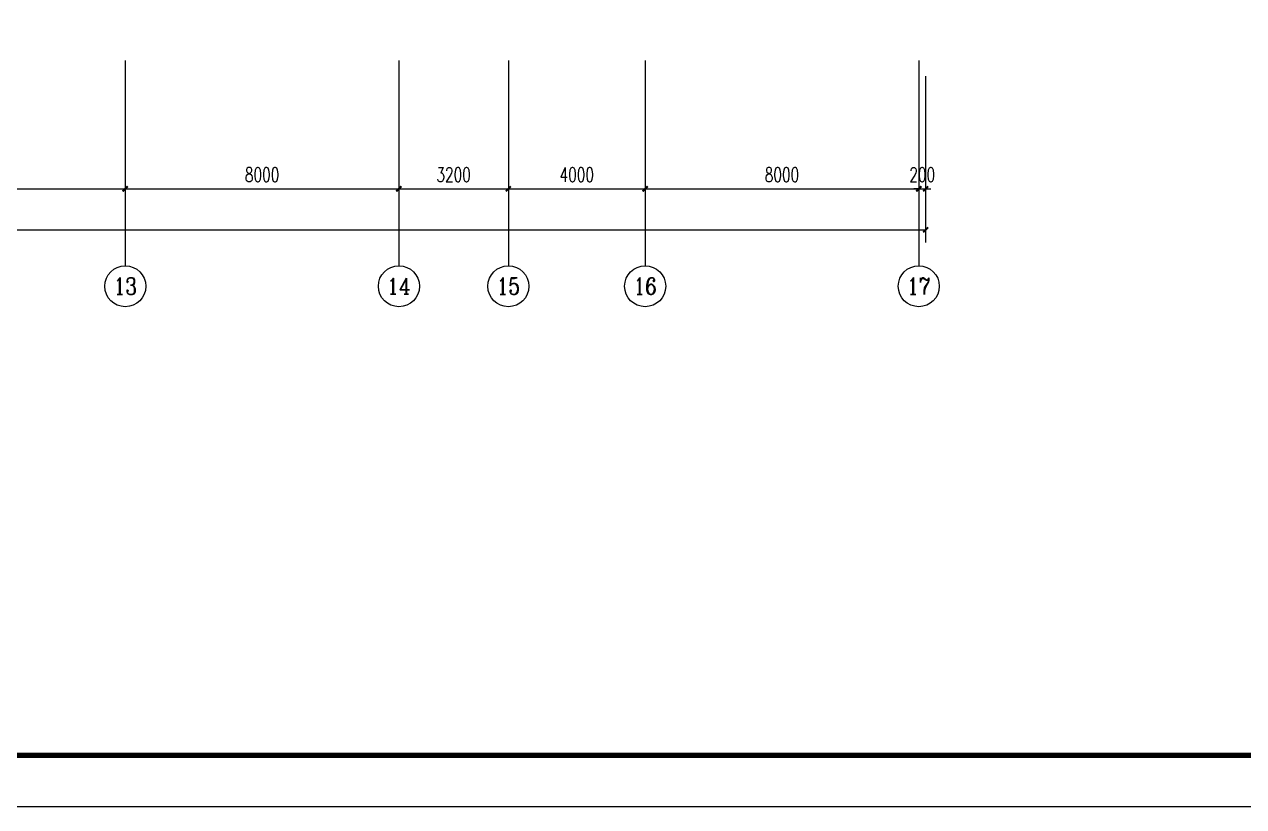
# Model space of a CAD drawing. Extents: x 1725663 to 4653551, y -550461 to 248782.
# Drawn here: x 2141100 to 2176746, y -410778 to -387893 of the extents above; entities that cross this region are included whole.
import ezdxf
from ezdxf.enums import TextEntityAlignment as Align

# ---------------------------------------------------------------- set-up
doc = ezdxf.new("R2010")
doc.units = 0
doc.header["$LTSCALE"] = 1000
for name, color, linetype in [('0-底图', 7, 'Continuous'), ('AXIS', 3, 'Continuous'), ('AXIS_TEXT', 7, 'Continuous'), ('BTTK', 7, 'Continuous'), ('PUB_TITLE', 4, 'Continuous')]:
    doc.layers.add(name, color=color, linetype=linetype)
doc.styles.add('_TCH_AXIS', font='COMPLEX', dxfattribs={"bigfont": 'GBCBIG'})
doc.styles.add('A_DIM_T3', font='SIMPLEX', dxfattribs={"width": 0.7, "bigfont": 'HZ'})
doc.styles.add('COMPLEX', font='COMPLEX')
doc.styles.add('HZ(TK)', font='geniso.shx', dxfattribs={"width": 0.9, "bigfont": 'hztxt.shx'})
doc.dimstyles.new('_TCH_ARCH&&150', dxfattribs={"dimtxt": 420, "dimasz": 150, "dimexe": 375, "dimexo": 450, "dimgap": 202.5, "dimtad": 1, "dimdec": 0, "dimzin": 0, "dimdsep": 46, "dimtxsty": 'A_DIM_T3', "dimblk": 'ARCHTICK', "dimcen": 0.09, "dimclrt": 7, "dimazin": 2, "dimtfac": 1, "dimtdec": 0, "dimtix": 1, "dimtmove": 2, "dimatfit": 3, "dimfxl": 150, "dimtolj": 1, "dimtzin": 0, "dimarcsym": 0})

# ---------------------------------------------------------------- blocks, each defined once
blk = doc.blocks.new('vhtemplate_2020年新竖式图框_A0')
at = {"layer": 'PUB_TITLE', "color": 7}
blk.add_lwpolyline([(0, 0), (1189, 0), (1189, 841), (0, 841)], close=True, dxfattribs=at)
at = {"layer": 'PUB_TITLE', "const_width": 1}
blk.add_lwpolyline([(25, 10), (1179, 10), (1179, 831), (25, 831)], close=True, dxfattribs=at)
at = {"layer": 'BTTK', "color": 4, "style": 'HZ(TK)', "width": 0.9}
for tag, p in [('合作单位', (1144, 743.5)), ('建设单位', (1144, 209.5)), ('工程名称', (1144, 176.5)), ('子项名称', (1154, 160)), ('图纸名称', (1144, 141))]:
    blk.add_attdef(tag, text='', height=3.5, dxfattribs=at).set_placement(p, align=Align.MIDDLE_CENTER)
for tag, p in [('注册证书号', (1156.5, 309.01)), ('注册印章号', (1156.5, 301.01)), ('设计号', (1154, 193)), ('图别', (1137.75, 34)), ('图号', (1170.25, 34)), ('版本号', (1137.75, 26)), ('日期', (1170.25, 26))]:
    blk.add_attdef(tag, text='', height=3.5, dxfattribs=at).set_placement(p, align=Align.MIDDLE)
blk = doc.blocks.new('_ArchTick')
at = {"color": 0, "linetype": 'ByBlock', "const_width": 0.4}
blk.add_lwpolyline([(-0.5, -0.5), (0.5, 0.5)], dxfattribs=at)
blk = doc.blocks.new('*D790')
at = {"layer": 'AXIS', "color": 0, "lineweight": -2, "transparency": 16777216}
for p, q in [((1497007, -308271), (1497007, -313146)), ((1604207, -308271), (1604207, -313146)), ((1497007, -312771), (1604207, -312771))]:
    blk.add_line(p, q, dxfattribs=at)
at = {"layer": 'Defpoints', "color": 0, "transparency": 16777216}
for p in [(1497007, -307821), (1604207, -307821), (1604207, -312771)]:
    blk.add_point(p, dxfattribs=at)
at = {"layer": 'AXIS', "color": 0, "lineweight": -2, "transparency": 16777216, "xscale": 150, "yscale": 150, "zscale": 150, "rotation": 180}
blk.add_blockref('_ArchTick', (1497007, -312771), dxfattribs=at)
at = {"layer": 'AXIS', "color": 0, "lineweight": -2, "transparency": 16777216, "xscale": 150, "yscale": 150, "zscale": 150}
blk.add_blockref('_ArchTick', (1604207, -312771), dxfattribs=at)
at = {"layer": 'AXIS', "color": 7, "transparency": 16777216, "insert": (1550607, -312358), "char_height": 420, "attachment_point": 5, "style": 'A_DIM_T3'}
blk.add_mtext('\\A1;107200', dxfattribs=at)
blk = doc.blocks.new('*D803')
at = {"layer": 'AXIS', "color": 0, "lineweight": -2, "transparency": 16777216}
for p, q in [((1572807, -308271), (1572807, -311946)), ((1580807, -308271), (1580807, -311946)), ((1572807, -311571), (1580807, -311571))]:
    blk.add_line(p, q, dxfattribs=at)
at = {"layer": 'Defpoints', "color": 0, "transparency": 16777216}
for p in [(1572807, -307821), (1580807, -307821), (1580807, -311571)]:
    blk.add_point(p, dxfattribs=at)
at = {"layer": 'AXIS', "color": 0, "lineweight": -2, "transparency": 16777216, "xscale": 150, "yscale": 150, "zscale": 150, "rotation": 180}
blk.add_blockref('_ArchTick', (1572807, -311571), dxfattribs=at)
at = {"layer": 'AXIS', "color": 0, "lineweight": -2, "transparency": 16777216, "xscale": 150, "yscale": 150, "zscale": 150}
blk.add_blockref('_ArchTick', (1580807, -311571), dxfattribs=at)
at = {"layer": 'AXIS', "color": 7, "transparency": 16777216, "insert": (1576807, -311158), "char_height": 420, "attachment_point": 5, "style": 'A_DIM_T3'}
blk.add_mtext('\\A1;8000', dxfattribs=at)
blk = doc.blocks.new('*D804')
at = {"layer": 'AXIS', "color": 0, "lineweight": -2, "transparency": 16777216}
for p, q in [((1580807, -308271), (1580807, -311946)), ((1588807, -308271), (1588807, -311946)), ((1580807, -311571), (1588807, -311571))]:
    blk.add_line(p, q, dxfattribs=at)
at = {"layer": 'Defpoints', "color": 0, "transparency": 16777216}
for p in [(1580807, -307821), (1588807, -307821), (1588807, -311571)]:
    blk.add_point(p, dxfattribs=at)
at = {"layer": 'AXIS', "color": 0, "lineweight": -2, "transparency": 16777216, "xscale": 150, "yscale": 150, "zscale": 150, "rotation": 180}
blk.add_blockref('_ArchTick', (1580807, -311571), dxfattribs=at)
at = {"layer": 'AXIS', "color": 0, "lineweight": -2, "transparency": 16777216, "xscale": 150, "yscale": 150, "zscale": 150}
blk.add_blockref('_ArchTick', (1588807, -311571), dxfattribs=at)
at = {"layer": 'AXIS', "color": 7, "transparency": 16777216, "insert": (1584807, -311158), "char_height": 420, "attachment_point": 5, "style": 'A_DIM_T3'}
blk.add_mtext('\\A1;8000', dxfattribs=at)
blk = doc.blocks.new('*D805')
at = {"layer": 'AXIS', "color": 0, "lineweight": -2, "transparency": 16777216}
for p, q in [((1588807, -308271), (1588807, -311946)), ((1592007, -308271), (1592007, -311946)), ((1588807, -311571), (1592007, -311571))]:
    blk.add_line(p, q, dxfattribs=at)
at = {"layer": 'Defpoints', "color": 0, "transparency": 16777216}
for p in [(1588807, -307821), (1592007, -307821), (1592007, -311571)]:
    blk.add_point(p, dxfattribs=at)
at = {"layer": 'AXIS', "color": 0, "lineweight": -2, "transparency": 16777216, "xscale": 150, "yscale": 150, "zscale": 150, "rotation": 180}
blk.add_blockref('_ArchTick', (1588807, -311571), dxfattribs=at)
at = {"layer": 'AXIS', "color": 0, "lineweight": -2, "transparency": 16777216, "xscale": 150, "yscale": 150, "zscale": 150}
blk.add_blockref('_ArchTick', (1592007, -311571), dxfattribs=at)
at = {"layer": 'AXIS', "color": 7, "transparency": 16777216, "insert": (1590407, -311158), "char_height": 420, "attachment_point": 5, "style": 'A_DIM_T3'}
blk.add_mtext('\\A1;3200', dxfattribs=at)
blk = doc.blocks.new('*D806')
at = {"layer": 'AXIS', "color": 0, "lineweight": -2, "transparency": 16777216}
for p, q in [((1592007, -308271), (1592007, -311946)), ((1596007, -308271), (1596007, -311946)), ((1592007, -311571), (1596007, -311571))]:
    blk.add_line(p, q, dxfattribs=at)
at = {"layer": 'Defpoints', "color": 0, "transparency": 16777216}
for p in [(1592007, -307821), (1596007, -307821), (1596007, -311571)]:
    blk.add_point(p, dxfattribs=at)
at = {"layer": 'AXIS', "color": 0, "lineweight": -2, "transparency": 16777216, "xscale": 150, "yscale": 150, "zscale": 150, "rotation": 180}
blk.add_blockref('_ArchTick', (1592007, -311571), dxfattribs=at)
at = {"layer": 'AXIS', "color": 0, "lineweight": -2, "transparency": 16777216, "xscale": 150, "yscale": 150, "zscale": 150}
blk.add_blockref('_ArchTick', (1596007, -311571), dxfattribs=at)
at = {"layer": 'AXIS', "color": 7, "transparency": 16777216, "insert": (1594007, -311158), "char_height": 420, "attachment_point": 5, "style": 'A_DIM_T3'}
blk.add_mtext('\\A1;4000', dxfattribs=at)
blk = doc.blocks.new('*D807')
at = {"layer": 'AXIS', "color": 0, "lineweight": -2, "transparency": 16777216}
for p, q in [((1596007, -308271), (1596007, -311946)), ((1604007, -308271), (1604007, -311946)), ((1596007, -311571), (1604007, -311571))]:
    blk.add_line(p, q, dxfattribs=at)
at = {"layer": 'Defpoints', "color": 0, "transparency": 16777216}
for p in [(1596007, -307821), (1604007, -307821), (1604007, -311571)]:
    blk.add_point(p, dxfattribs=at)
at = {"layer": 'AXIS', "color": 0, "lineweight": -2, "transparency": 16777216, "xscale": 150, "yscale": 150, "zscale": 150, "rotation": 180}
blk.add_blockref('_ArchTick', (1596007, -311571), dxfattribs=at)
at = {"layer": 'AXIS', "color": 0, "lineweight": -2, "transparency": 16777216, "xscale": 150, "yscale": 150, "zscale": 150}
blk.add_blockref('_ArchTick', (1604007, -311571), dxfattribs=at)
at = {"layer": 'AXIS', "color": 7, "transparency": 16777216, "insert": (1600007, -311158), "char_height": 420, "attachment_point": 5, "style": 'A_DIM_T3'}
blk.add_mtext('\\A1;8000', dxfattribs=at)
blk = doc.blocks.new('*D808')
at = {"layer": 'AXIS', "color": 0, "lineweight": -2, "transparency": 16777216}
for p, q in [((1604007, -308271), (1604007, -311946)), ((1604207, -308271), (1604207, -311946)), ((1604007, -311571), (1603857, -311571)), ((1604007, -311571), (1604207, -311571)), ((1604207, -311571), (1604357, -311571))]:
    blk.add_line(p, q, dxfattribs=at)
at = {"layer": 'Defpoints', "color": 0, "transparency": 16777216}
for p in [(1604007, -307821), (1604207, -307821), (1604207, -311571)]:
    blk.add_point(p, dxfattribs=at)
at = {"layer": 'AXIS', "color": 0, "lineweight": -2, "transparency": 16777216, "xscale": 150, "yscale": 150, "zscale": 150}
blk.add_blockref('_ArchTick', (1604007, -311571), dxfattribs=at)
at = {"layer": 'AXIS', "color": 0, "lineweight": -2, "transparency": 16777216, "xscale": 150, "yscale": 150, "zscale": 150, "rotation": 180}
blk.add_blockref('_ArchTick', (1604207, -311571), dxfattribs=at)
at = {"layer": 'AXIS', "color": 7, "transparency": 16777216, "insert": (1604107, -311158), "char_height": 420, "attachment_point": 5, "style": 'A_DIM_T3'}
blk.add_mtext('\\A1;200', dxfattribs=at)
blk = doc.blocks.new('_AXISO')
blk.add_circle((0, 0), 0.5)
at = {"layer": 'AXIS_TEXT', "style": 'COMPLEX', "width": 1.041667}
blk.add_attdef('A', text='', height=0.56, dxfattribs=at).set_placement((-0.25, -0.28), (0.25, -0.28), align=Align.FIT)
blk = doc.blocks.new('ugjhk')
at = {"layer": 'AXIS'}
for p, q in [((1580807, -307820.8), (1580807, -313820.8)), ((1588807, -307820.8), (1588807, -313820.8)), ((1592007, -307820.8), (1592007, -313820.8)), ((1596007, -307820.8), (1596007, -313820.8)), ((1604007, -307820.8), (1604007, -313820.8))]:
    blk.add_line(p, q, dxfattribs=at)
ref = blk.add_blockref('_AXISO', (1580807, -314420.8), dxfattribs=dict(at, xscale=1200, yscale=1200, zscale=1200))
ref.add_attrib('A', '13', dxfattribs={"layer": 'AXIS_TEXT', "height": 492.67, "style": '_TCH_AXIS'}).set_placement((1580466.8, -314667.1), (1581147.2, -314667.1), align=Align.FIT)
ref = blk.add_blockref('_AXISO', (1588807, -314420.8), dxfattribs=dict(at, xscale=1200, yscale=1200, zscale=1200))
ref.add_attrib('A', '14', dxfattribs={"layer": 'AXIS_TEXT', "height": 471.11, "style": '_TCH_AXIS'}).set_placement((1588459.3, -314656.3), (1589154.7, -314656.3), align=Align.FIT)
ref = blk.add_blockref('_AXISO', (1592007, -314420.8), dxfattribs=dict(at, xscale=1200, yscale=1200, zscale=1200))
ref.add_attrib('A', '15', dxfattribs={"layer": 'AXIS_TEXT', "height": 492.67, "style": '_TCH_AXIS'}).set_placement((1591666.8, -314667.1), (1592347.2, -314667.1), align=Align.FIT)
ref = blk.add_blockref('_AXISO', (1596007, -314420.8), dxfattribs=dict(at, xscale=1200, yscale=1200, zscale=1200))
ref.add_attrib('A', '16', dxfattribs={"layer": 'AXIS_TEXT', "height": 492.67, "style": '_TCH_AXIS'}).set_placement((1595666.8, -314667.1), (1596347.2, -314667.1), align=Align.FIT)
ref = blk.add_blockref('_AXISO', (1604007, -314420.8), dxfattribs=dict(at, xscale=1200, yscale=1200, zscale=1200))
ref.add_attrib('A', '17', dxfattribs={"layer": 'AXIS_TEXT', "height": 492.67, "style": '_TCH_AXIS'}).set_placement((1603666.8, -314667.1), (1604347.2, -314667.1), align=Align.FIT)
for p1, p2, distance, picture, middle in [((1497007, -307820.8), (1604207, -307820.8), -4950, '*D790', (1550607, -312358.3)), ((1572807, -307820.8), (1580807, -307820.8), -3750, '*D803', (1576807, -311158.3)), ((1580807, -307820.8), (1588807, -307820.8), -3750, '*D804', (1584807, -311158.3)), ((1588807, -307820.8), (1592007, -307820.8), -3750, '*D805', (1590407, -311158.3)), ((1592007, -307820.8), (1596007, -307820.8), -3750, '*D806', (1594007, -311158.3)), ((1596007, -307820.8), (1604007, -307820.8), -3750, '*D807', (1600007, -311158.3)), ((1604007, -307820.8), (1604207, -307820.8), -3750, '*D808', (1604107, -311158.3))]:
    dim = blk.add_aligned_dim(p1=p1, p2=p2, distance=distance, dimstyle='_TCH_ARCH&&150', dxfattribs=at)
    dim.commit()
    dim.dimension.update_dxf_attribs({"geometry": picture, "text_midpoint": middle})

msp = doc.modelspace()

# ---------------------------------------------------------------- block references
at = {"layer": '0-底图', "xscale": 150, "yscale": 150, "zscale": 150}
msp.add_blockref('vhtemplate_2020年新竖式图框_A0', (2031892, -410778), dxfattribs=at)
at = {"layer": '0-底图'}
msp.add_blockref('ugjhk', (563243, -81133), dxfattribs=at)

doc.saveas('drawing.dxf')
